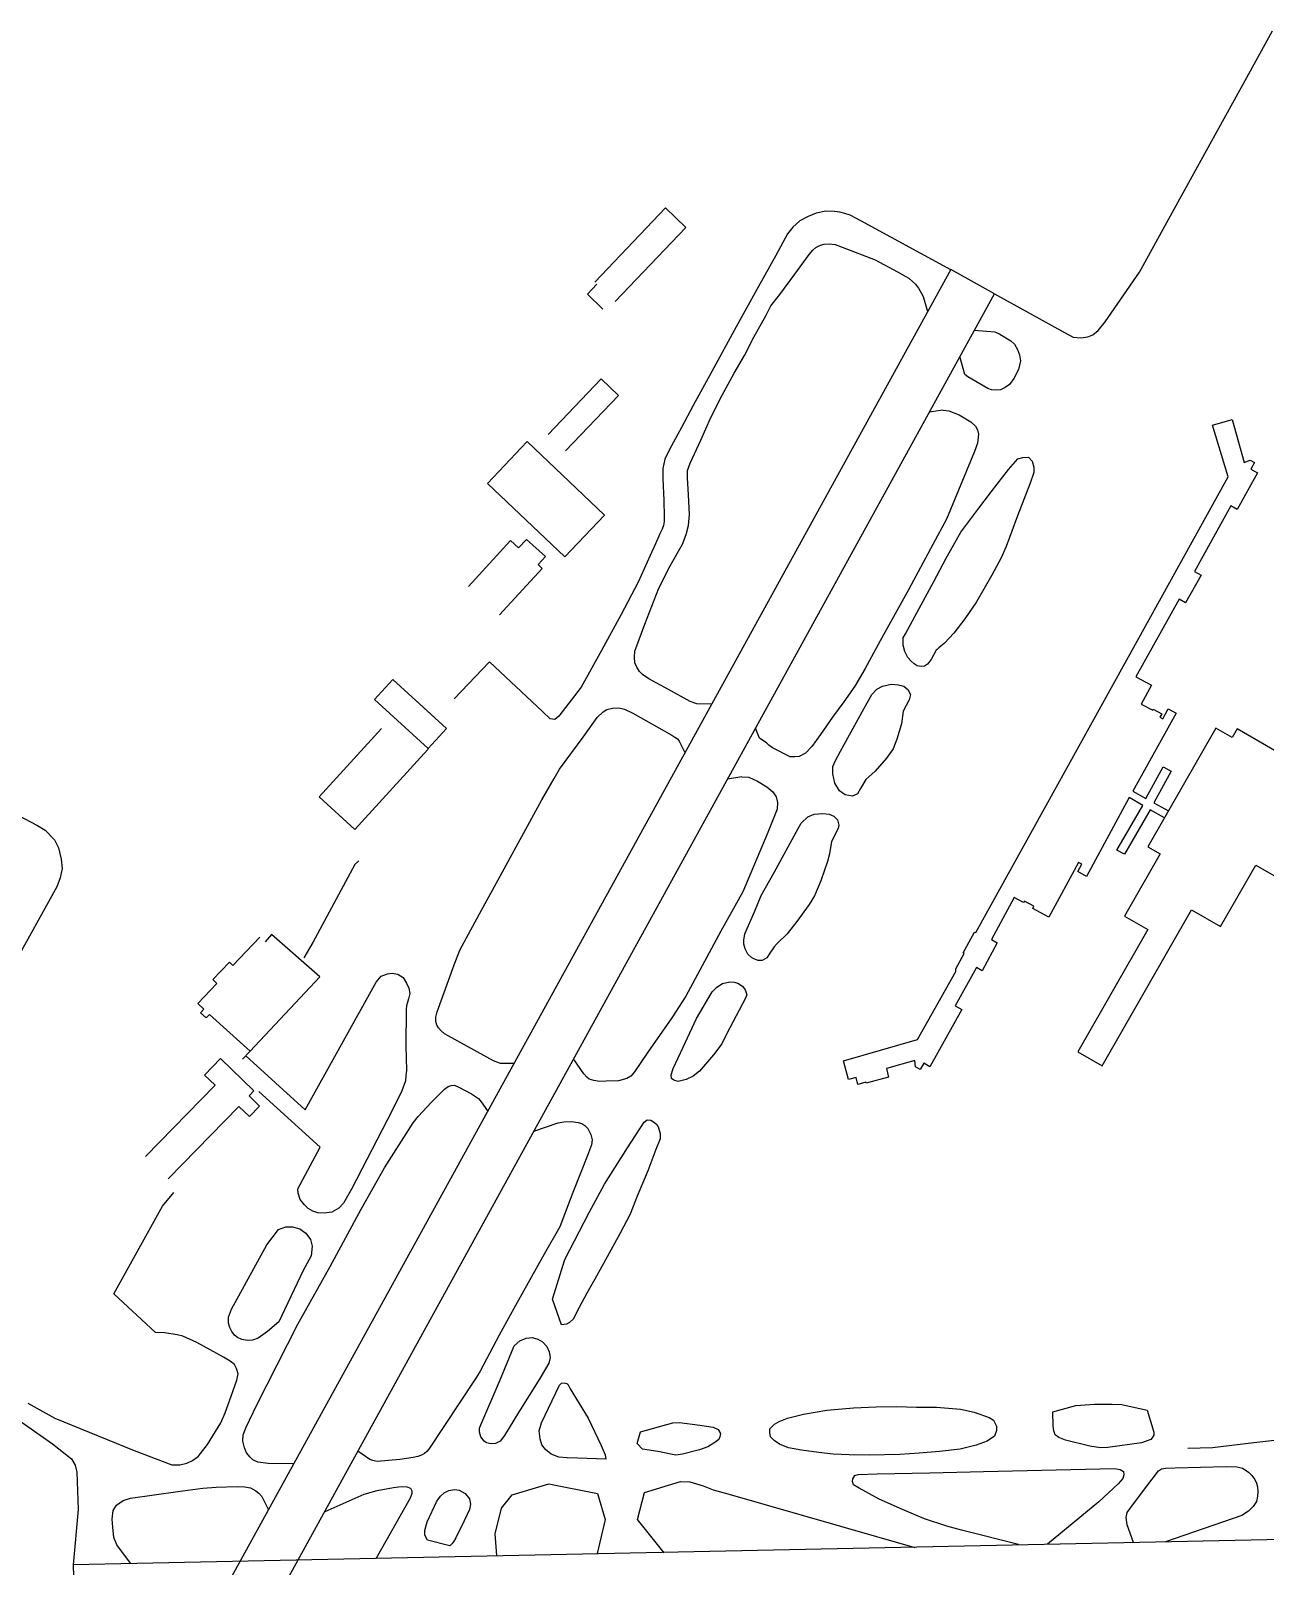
# Model space of a CAD drawing. Extents: x -83.3845 to -83.3284, y 46.6254 to 46.6791.
# Drawn here: x -83.36392 to -83.3457, y 46.65467 to 46.67734 of the extents above; entities that cross this region are included whole.
import ezdxf

# ---------------------------------------------------------------- set-up
doc = ezdxf.new("R2010")
doc.units = 0
doc.header["$MEASUREMENT"] = 0
for name, color, linetype in [('ramp', 7, 'Continuous'), ('runway', 110, 'Continuous'), ('taxiway', 130, 'Continuous')]:
    doc.layers.add(name, color=color, linetype=linetype)

msp = doc.modelspace()

# ---------------------------------------------------------------- linework, layer by layer
at = {"layer": 'ramp'}
for p, q in [((-83.355591, 46.67363), (-83.354549, 46.674726)), ((-83.354549, 46.674726), (-83.354247, 46.67444)), ((-83.354247, 46.67444), (-83.35529, 46.673345)), ((-83.355703, 46.673452), (-83.355562, 46.673603)), ((-83.355474, 46.673232), (-83.355703, 46.673452)), ((-83.35628, 46.671382), (-83.3555, 46.672204)), ((-83.3555, 46.672204), (-83.355244, 46.671959)), ((-83.355244, 46.671959), (-83.356024, 46.671138)), ((-83.346474, 46.67152), (-83.346186, 46.671602)), ((-83.346242, 46.670757), (-83.346474, 46.67152)), ((-83.346186, 46.671602), (-83.346006, 46.670968)), ((-83.357177, 46.670658), (-83.356593, 46.671277)), ((-83.355448, 46.670191), (-83.356593, 46.671277)), ((-83.346006, 46.670968), (-83.345921, 46.671002)), ((-83.345921, 46.671002), (-83.345853, 46.670966)), ((-83.34581, 46.670815), (-83.346112, 46.670276)), ((-83.345853, 46.670966), (-83.345909, 46.67087)), ((-83.345909, 46.67087), (-83.34581, 46.670815)), ((-83.357177, 46.670658), (-83.356033, 46.669575)), ((-83.34997, 46.664026), (-83.346242, 46.670757)), ((-83.34997, 46.664026), (-83.346242, 46.670757)), ((-83.346203, 46.670328), (-83.346742, 46.66936)), ((-83.346112, 46.670276), (-83.346203, 46.670328)), ((-83.356033, 46.669575), (-83.355448, 46.670191)), ((-83.356835, 46.669815), (-83.357455, 46.669138)), ((-83.356718, 46.669706), (-83.356835, 46.669815)), ((-83.3566, 46.669833), (-83.356718, 46.669706)), ((-83.356323, 46.669579), (-83.3566, 46.669833)), ((-83.356431, 46.66946), (-83.356323, 46.669579)), ((-83.356369, 46.669404), (-83.356431, 46.66946)), ((-83.356369, 46.669404), (-83.356999, 46.668718)), ((-83.356999, 46.668718), (-83.356369, 46.669404)), ((-83.346643, 46.669305), (-83.346872, 46.668896)), ((-83.346742, 46.66936), (-83.346643, 46.669305)), ((-83.346968, 46.668949), (-83.347605, 46.667804)), ((-83.346872, 46.668896), (-83.346968, 46.668949)), ((-83.358575, 46.667762), (-83.358843, 46.667468)), ((-83.357781, 46.667042), (-83.358575, 46.667762)), ((-83.347605, 46.667804), (-83.347375, 46.667678)), ((-83.347375, 46.667678), (-83.347527, 46.667402)), ((-83.358843, 46.667468), (-83.358051, 46.666746)), ((-83.358244, 46.667462), (-83.357781, 46.667042)), ((-83.347527, 46.667402), (-83.347357, 46.667309)), ((-83.347012, 46.667266), (-83.347649, 46.666114)), ((-83.347357, 46.667309), (-83.347349, 46.667325)), ((-83.347349, 46.667325), (-83.347225, 46.667255)), ((-83.347225, 46.667255), (-83.347253, 46.667206)), ((-83.347253, 46.667206), (-83.34721, 46.667183)), ((-83.34721, 46.667183), (-83.347129, 46.667329)), ((-83.347129, 46.667329), (-83.347012, 46.667266)), ((-83.359663, 46.666031), (-83.358739, 46.667039)), ((-83.357781, 46.667042), (-83.358051, 46.666746)), ((-83.346424, 46.667045), (-83.347428, 46.665292)), ((-83.346185, 46.666908), (-83.346424, 46.667045)), ((-83.346113, 46.667035), (-83.346185, 46.666908)), ((-83.345523, 46.666697), (-83.346113, 46.667035)), ((-83.358057, 46.666732), (-83.358214, 46.666559)), ((-83.358051, 46.666746), (-83.358057, 46.666732)), ((-83.358214, 46.666559), (-83.359136, 46.665549)), ((-83.358214, 46.666559), (-83.359136, 46.665549)), ((-83.347461, 46.666009), (-83.347203, 46.666476)), ((-83.347203, 46.666476), (-83.347084, 46.666412)), ((-83.347084, 46.666412), (-83.347342, 46.665944)), ((-83.359136, 46.665549), (-83.359663, 46.666031)), ((-83.347704, 46.66602), (-83.348333, 46.664857)), ((-83.347505, 46.665904), (-83.347704, 46.66602)), ((-83.347649, 46.666114), (-83.347461, 46.666009)), ((-83.347885, 46.665246), (-83.347505, 46.665904)), ((-83.347396, 46.665841), (-83.347773, 46.665183)), ((-83.347183, 46.665721), (-83.347396, 46.665841)), ((-83.347342, 46.665944), (-83.347123, 46.665823)), ((-83.359136, 46.665549), (-83.359366, 46.665759)), ((-83.347773, 46.665183), (-83.347885, 46.665246)), ((-83.347249, 46.665191), (-83.347776, 46.664271)), ((-83.347428, 46.665292), (-83.347249, 46.665191)), ((-83.348453, 46.665064), (-83.34889, 46.664254)), ((-83.348462, 46.664927), (-83.348403, 46.665036)), ((-83.348333, 46.664857), (-83.348462, 46.664927)), ((-83.348403, 46.665036), (-83.348453, 46.665064)), ((-83.346355, 46.664116), (-83.345833, 46.665023)), ((-83.345833, 46.665023), (-83.34526, 46.664694)), ((-83.349401, 46.664545), (-83.349739, 46.663923)), ((-83.349263, 46.664471), (-83.349401, 46.664545)), ((-83.349251, 46.664493), (-83.349263, 46.664471)), ((-83.34911, 46.664417), (-83.349251, 46.664493)), ((-83.349127, 46.664383), (-83.34911, 46.664417)), ((-83.34889, 46.664254), (-83.349127, 46.664383)), ((-83.348103, 46.662059), (-83.346784, 46.664362)), ((-83.347776, 46.664271), (-83.347428, 46.664071)), ((-83.346784, 46.664362), (-83.346355, 46.664116)), ((-83.360365, 46.664), (-83.36046, 46.66389)), ((-83.35965, 46.663374), (-83.360365, 46.664)), ((-83.350157, 46.663728), (-83.349986, 46.664034)), ((-83.349986, 46.664034), (-83.34997, 46.664026)), ((-83.347428, 46.664071), (-83.348465, 46.662266)), ((-83.360537, 46.663957), (-83.360938, 46.663542)), ((-83.349651, 46.663876), (-83.349873, 46.663462)), ((-83.349739, 46.663923), (-83.349651, 46.663876)), ((-83.360985, 46.663589), (-83.361231, 46.663332)), ((-83.360938, 46.663542), (-83.360985, 46.663589)), ((-83.350264, 46.663492), (-83.350139, 46.663717)), ((-83.350139, 46.663717), (-83.350157, 46.663728)), ((-83.361231, 46.663332), (-83.361172, 46.663273)), ((-83.35965, 46.663374), (-83.360679, 46.662277)), ((-83.360679, 46.662277), (-83.35965, 46.663374)), ((-83.350827, 46.662446), (-83.350262, 46.663453)), ((-83.350827, 46.662446), (-83.350262, 46.663453)), ((-83.349959, 46.663509), (-83.350273, 46.662945)), ((-83.350262, 46.663453), (-83.350264, 46.663492)), ((-83.350262, 46.663453), (-83.350264, 46.663492)), ((-83.349873, 46.663462), (-83.349959, 46.663509)), ((-83.361172, 46.663273), (-83.361455, 46.662979)), ((-83.361455, 46.662979), (-83.361363, 46.662894)), ((-83.361363, 46.662894), (-83.361411, 46.662844)), ((-83.361411, 46.662844), (-83.36133, 46.662769)), ((-83.350177, 46.66289), (-83.350645, 46.662047)), ((-83.350273, 46.662945), (-83.350177, 46.66289)), ((-83.36133, 46.662769), (-83.361279, 46.662819)), ((-83.361279, 46.662819), (-83.360679, 46.662277)), ((-83.351922, 46.662132), (-83.350827, 46.662446)), ((-83.351922, 46.662132), (-83.350827, 46.662446)), ((-83.361116, 46.662168), (-83.361352, 46.661924)), ((-83.360625, 46.66169), (-83.361116, 46.662168)), ((-83.360679, 46.662277), (-83.360791, 46.662157)), ((-83.351849, 46.661856), (-83.351922, 46.662132)), ((-83.351849, 46.661856), (-83.351922, 46.662132)), ((-83.35087, 46.662138), (-83.351289, 46.662018)), ((-83.35087, 46.662138), (-83.351289, 46.662018)), ((-83.351289, 46.662018), (-83.351255, 46.661891)), ((-83.351289, 46.662018), (-83.351255, 46.661891)), ((-83.350858, 46.662045), (-83.35087, 46.662138)), ((-83.350858, 46.662045), (-83.35087, 46.662138)), ((-83.350789, 46.662007), (-83.350858, 46.662045)), ((-83.350789, 46.662007), (-83.350858, 46.662045)), ((-83.350738, 46.662099), (-83.350789, 46.662007)), ((-83.350645, 46.662047), (-83.350738, 46.662099)), ((-83.361198, 46.661773), (-83.362227, 46.660719)), ((-83.361352, 46.661924), (-83.361198, 46.661773)), ((-83.351737, 46.661885), (-83.351849, 46.661856)), ((-83.351737, 46.661885), (-83.351849, 46.661856)), ((-83.35171, 46.661785), (-83.351737, 46.661885)), ((-83.35171, 46.661785), (-83.351737, 46.661885)), ((-83.351593, 46.661816), (-83.35171, 46.661785)), ((-83.351593, 46.661816), (-83.35171, 46.661785)), ((-83.351588, 46.661802), (-83.351593, 46.661816)), ((-83.351588, 46.661802), (-83.351593, 46.661816)), ((-83.351255, 46.661891), (-83.351588, 46.661802)), ((-83.351255, 46.661891), (-83.351588, 46.661802)), ((-83.360697, 46.661616), (-83.360625, 46.66169)), ((-83.36054, 46.661463), (-83.360697, 46.661616)), ((-83.360847, 46.661461), (-83.361891, 46.660392)), ((-83.361891, 46.660392), (-83.360847, 46.661461)), ((-83.360691, 46.661309), (-83.360847, 46.661461)), ((-83.360847, 46.661461), (-83.360691, 46.661309)), ((-83.360691, 46.661309), (-83.36054, 46.661463)), ((-83.360689, 46.66131), (-83.360691, 46.661309)), ((-83.36054, 46.661463), (-83.360689, 46.66131))]:
    msp.add_line(p, q, dxfattribs=at)
at = {"layer": 'ramp', "linetype": 'ByBlock'}
msp.add_line((-83.348465, 46.662266), (-83.348103, 46.662059), dxfattribs=at)
at = {"layer": 'runway'}
for p, q in [((-83.350339, 46.673818), (-83.371786, 46.634822)), ((-83.349691, 46.67346), (-83.350339, 46.673818)), ((-83.371136, 46.634465), (-83.349691, 46.67346)), ((-83.33101, 46.655365), (-83.363291, 46.654692)), ((-83.363291, 46.654692), (-83.363278, 46.654135))]:
    msp.add_line(p, q, dxfattribs=at)
at = {"layer": 'taxiway'}
for p, q in [((-83.346046, 46.676511), (-83.345587, 46.677344)), ((-83.346406, 46.675859), (-83.346046, 46.676511)), ((-83.346933, 46.674903), (-83.346406, 46.675859)), ((-83.347553, 46.673778), (-83.346933, 46.674903)), ((-83.352327, 46.674648), (-83.352441, 46.674602)), ((-83.352182, 46.674679), (-83.352327, 46.674648)), ((-83.352053, 46.674673), (-83.352182, 46.674679)), ((-83.351977, 46.674663), (-83.352053, 46.674673)), ((-83.3519, 46.674647), (-83.351977, 46.674663)), ((-83.351824, 46.674621), (-83.3519, 46.674647)), ((-83.35267, 46.674443), (-83.352747, 46.674346)), ((-83.352564, 46.674536), (-83.35267, 46.674443)), ((-83.352441, 46.674602), (-83.352564, 46.674536)), ((-83.351665, 46.674538), (-83.351824, 46.674621)), ((-83.350337, 46.673814), (-83.351665, 46.674538)), ((-83.352747, 46.674346), (-83.352923, 46.674022)), ((-83.35226, 46.674175), (-83.352206, 46.67419)), ((-83.352206, 46.67419), (-83.35213, 46.674195)), ((-83.35213, 46.674195), (-83.352046, 46.674185)), ((-83.352046, 46.674185), (-83.35194, 46.674148)), ((-83.352923, 46.674022), (-83.353175, 46.673565)), ((-83.352641, 46.673749), (-83.352427, 46.674041)), ((-83.352427, 46.674041), (-83.352374, 46.674103)), ((-83.352374, 46.674103), (-83.352328, 46.674144)), ((-83.352328, 46.674144), (-83.35226, 46.674175)), ((-83.35194, 46.674148), (-83.351453, 46.673962)), ((-83.351453, 46.673962), (-83.351125, 46.673781)), ((-83.352863, 46.673451), (-83.352641, 46.673749)), ((-83.351125, 46.673781), (-83.351011, 46.673719)), ((-83.348058, 46.673044), (-83.347553, 46.673778)), ((-83.353175, 46.673565), (-83.353504, 46.672969)), ((-83.351011, 46.673719), (-83.350958, 46.673688)), ((-83.350958, 46.673688), (-83.350905, 46.673642)), ((-83.350905, 46.673642), (-83.350859, 46.673601)), ((-83.350859, 46.673601), (-83.350814, 46.673544)), ((-83.350814, 46.673544), (-83.350776, 46.673472)), ((-83.353062, 46.673143), (-83.352993, 46.673281)), ((-83.352993, 46.673281), (-83.352863, 46.673451)), ((-83.350776, 46.673472), (-83.350745, 46.67342)), ((-83.350745, 46.67342), (-83.350681, 46.673197)), ((-83.349695, 46.673459), (-83.34866, 46.672886)), ((-83.353245, 46.672819), (-83.353062, 46.673143)), ((-83.348164, 46.672915), (-83.348058, 46.673044)), ((-83.353504, 46.672969), (-83.353864, 46.672311)), ((-83.353383, 46.672547), (-83.353245, 46.672819)), ((-83.349991, 46.672921), (-83.349688, 46.672898)), ((-83.349688, 46.672898), (-83.349612, 46.672862)), ((-83.349612, 46.672862), (-83.349452, 46.672764)), ((-83.34866, 46.672886), (-83.34853, 46.672818)), ((-83.34853, 46.672818), (-83.348416, 46.672808)), ((-83.348416, 46.672808), (-83.348317, 46.672823)), ((-83.348317, 46.672823), (-83.348241, 46.672854)), ((-83.348241, 46.672854), (-83.348164, 46.672915)), ((-83.349452, 46.672764), (-83.349399, 46.672713)), ((-83.349399, 46.672713), (-83.349353, 46.672635)), ((-83.349353, 46.672635), (-83.349323, 46.672558)), ((-83.353536, 46.672285), (-83.353383, 46.672547)), ((-83.350131, 46.672267), (-83.350205, 46.672531)), ((-83.349308, 46.67247), (-83.349339, 46.672342)), ((-83.349323, 46.672558), (-83.349308, 46.67247)), ((-83.353864, 46.672311), (-83.354139, 46.671808)), ((-83.353712, 46.671961), (-83.353536, 46.672285)), ((-83.350086, 46.672231), (-83.350131, 46.672267)), ((-83.349789, 46.67206), (-83.350086, 46.672231)), ((-83.349408, 46.672208), (-83.349469, 46.672121)), ((-83.349339, 46.672342), (-83.349408, 46.672208)), ((-83.35388, 46.671632), (-83.353712, 46.671961)), ((-83.349735, 46.67204), (-83.349789, 46.67206)), ((-83.349675, 46.672034), (-83.349735, 46.67204)), ((-83.349606, 46.672039), (-83.349675, 46.672034)), ((-83.349537, 46.672075), (-83.349606, 46.672039)), ((-83.349469, 46.672121), (-83.349537, 46.672075)), ((-83.354139, 46.671808), (-83.354315, 46.671484)), ((-83.350455, 46.671742), (-83.350655, 46.671713)), ((-83.350452, 46.671743), (-83.350368, 46.671732)), ((-83.350368, 46.671732), (-83.350216, 46.67167)), ((-83.354315, 46.671484), (-83.354491, 46.67116)), ((-83.354026, 46.671298), (-83.35388, 46.671632)), ((-83.350216, 46.67167), (-83.350041, 46.671567)), ((-83.350041, 46.671567), (-83.349973, 46.671505)), ((-83.349973, 46.671505), (-83.349943, 46.671449)), ((-83.354186, 46.670959), (-83.354026, 46.671298)), ((-83.349943, 46.671253), (-83.349989, 46.67113)), ((-83.349943, 46.671449), (-83.349927, 46.671387)), ((-83.349927, 46.671387), (-83.349943, 46.671253)), ((-83.35456, 46.671017), (-83.35459, 46.670878)), ((-83.354491, 46.67116), (-83.35456, 46.671017)), ((-83.349989, 46.67113), (-83.350403, 46.670133)), ((-83.349487, 46.670866), (-83.349349, 46.67102)), ((-83.349349, 46.67102), (-83.349273, 46.671041)), ((-83.349273, 46.671041), (-83.349189, 46.671045)), ((-83.349189, 46.671045), (-83.349136, 46.670989)), ((-83.35459, 46.670878), (-83.354591, 46.670729)), ((-83.354225, 46.670851), (-83.354186, 46.670959)), ((-83.354225, 46.670743), (-83.354225, 46.670851)), ((-83.349739, 46.670538), (-83.349487, 46.670866)), ((-83.349114, 46.670819), (-83.349167, 46.670665)), ((-83.349136, 46.670989), (-83.349114, 46.670901)), ((-83.349114, 46.670901), (-83.349114, 46.670819)), ((-83.354591, 46.670729), (-83.354576, 46.67041)), ((-83.35421, 46.670491), (-83.354225, 46.670743)), ((-83.349167, 46.670665), (-83.349351, 46.670182)), ((-83.354576, 46.67041), (-83.354569, 46.670168)), ((-83.354196, 46.670198), (-83.35421, 46.670491)), ((-83.349938, 46.670276), (-83.349739, 46.670538)), ((-83.354569, 46.670096), (-83.354577, 46.670039)), ((-83.354569, 46.670168), (-83.354569, 46.670096)), ((-83.354212, 46.670038), (-83.354196, 46.670198)), ((-83.350403, 46.670133), (-83.350602, 46.669758)), ((-83.35019, 46.669937), (-83.349938, 46.670276)), ((-83.349351, 46.670182), (-83.34952, 46.66973)), ((-83.354631, 46.669916), (-83.354699, 46.669767)), ((-83.3546, 46.669983), (-83.354631, 46.669916)), ((-83.354577, 46.670039), (-83.3546, 46.669983)), ((-83.354296, 46.669761), (-83.354242, 46.669905)), ((-83.354242, 46.669905), (-83.354212, 46.670038)), ((-83.350404, 46.669557), (-83.35019, 46.669937)), ((-83.354699, 46.669767), (-83.354776, 46.669593)), ((-83.354479, 46.669442), (-83.354296, 46.669761)), ((-83.350602, 46.669758), (-83.350961, 46.66909)), ((-83.34952, 46.66973), (-83.349596, 46.66956)), ((-83.354776, 46.669593), (-83.354952, 46.669202)), ((-83.354648, 46.669114), (-83.354479, 46.669442)), ((-83.350588, 46.669213), (-83.350404, 46.669557)), ((-83.349596, 46.66956), (-83.349734, 46.669303)), ((-83.354952, 46.669202), (-83.355205, 46.668724)), ((-83.35087, 46.668694), (-83.350588, 46.669213)), ((-83.349734, 46.669303), (-83.349956, 46.668913)), ((-83.354855, 46.668579), (-83.354648, 46.669114)), ((-83.350961, 46.66909), (-83.351382, 46.668335)), ((-83.349956, 46.668913), (-83.350132, 46.668661)), ((-83.355205, 46.668724), (-83.355495, 46.66819)), ((-83.355, 46.668184), (-83.354855, 46.668579)), ((-83.351008, 46.668437), (-83.35087, 46.668694)), ((-83.350132, 46.668661), (-83.350292, 46.66845)), ((-83.351382, 46.668335), (-83.351604, 46.667924)), ((-83.351039, 46.66838), (-83.351008, 46.668437)), ((-83.351039, 46.668272), (-83.351039, 46.66838)), ((-83.35043, 46.668302), (-83.350513, 46.66823)), ((-83.350292, 46.66845), (-83.35043, 46.668302)), ((-83.355495, 46.66819), (-83.355794, 46.667651)), ((-83.355008, 46.668096), (-83.355, 46.668184)), ((-83.355001, 46.668009), (-83.355008, 46.668096)), ((-83.351016, 46.668175), (-83.351039, 46.668272)), ((-83.350971, 46.668087), (-83.351016, 46.668175)), ((-83.350925, 46.668035), (-83.350971, 46.668087)), ((-83.350628, 46.668061), (-83.350682, 46.667988)), ((-83.350552, 46.668199), (-83.350628, 46.668061)), ((-83.350537, 46.668209), (-83.350552, 46.668199)), ((-83.350513, 46.66823), (-83.350537, 46.668209)), ((-83.357149, 46.668024), (-83.357668, 46.66748)), ((-83.356366, 46.667292), (-83.357149, 46.668024)), ((-83.35497, 46.667947), (-83.355001, 46.668009)), ((-83.354932, 46.66788), (-83.35497, 46.667947)), ((-83.354887, 46.667839), (-83.354932, 46.66788)), ((-83.354796, 46.667772), (-83.354887, 46.667839)), ((-83.351604, 46.667924), (-83.351756, 46.667667)), ((-83.35088, 46.667994), (-83.350925, 46.668035)), ((-83.350834, 46.667968), (-83.35088, 46.667994)), ((-83.350773, 46.667958), (-83.350834, 46.667968)), ((-83.350727, 46.667963), (-83.350773, 46.667958)), ((-83.350682, 46.667988), (-83.350727, 46.667963)), ((-83.355794, 46.667651), (-83.356122, 46.667224)), ((-83.354506, 46.667617), (-83.354796, 46.667772)), ((-83.354187, 46.667441), (-83.354506, 46.667617)), ((-83.351756, 46.667667), (-83.351917, 46.667436)), ((-83.351505, 46.667543), (-83.351429, 46.66762)), ((-83.351429, 46.66762), (-83.351345, 46.667666)), ((-83.351345, 46.667666), (-83.351216, 46.667697)), ((-83.351216, 46.667697), (-83.351109, 46.667686)), ((-83.351109, 46.667686), (-83.351033, 46.667665)), ((-83.351033, 46.667665), (-83.350972, 46.667614)), ((-83.350972, 46.667614), (-83.350934, 46.667542)), ((-83.354088, 46.667405), (-83.354187, 46.667441)), ((-83.353871, 46.667399), (-83.354088, 46.667405)), ((-83.351917, 46.667436), (-83.352085, 46.66721)), ((-83.35162, 46.667332), (-83.351505, 46.667543)), ((-83.35095, 46.667465), (-83.351041, 46.667295)), ((-83.350934, 46.667542), (-83.35095, 46.667465)), ((-83.356252, 46.667184), (-83.356366, 46.667292)), ((-83.356183, 46.667173), (-83.356252, 46.667184)), ((-83.356122, 46.667224), (-83.356183, 46.667173)), ((-83.355765, 46.66691), (-83.355559, 46.667203)), ((-83.355559, 46.667203), (-83.355467, 46.667285)), ((-83.355467, 46.667285), (-83.355414, 46.667321)), ((-83.355414, 46.667321), (-83.35533, 46.667341)), ((-83.35533, 46.667341), (-83.355238, 46.667346)), ((-83.355238, 46.667346), (-83.355155, 46.667325)), ((-83.355155, 46.667325), (-83.355033, 46.667268)), ((-83.355033, 46.667268), (-83.354455, 46.666943)), ((-83.352085, 46.66721), (-83.352261, 46.666953)), ((-83.351964, 46.666706), (-83.35162, 46.667332)), ((-83.351041, 46.667295), (-83.351065, 46.66711)), ((-83.354455, 46.666943), (-83.354409, 46.666912)), ((-83.35316, 46.666898), (-83.35322, 46.667046)), ((-83.352261, 46.666953), (-83.352391, 46.666774)), ((-83.351065, 46.66711), (-83.351134, 46.666884)), ((-83.366143, 46.666823), (-83.363819, 46.665606)), ((-83.356116, 46.666442), (-83.355765, 46.66691)), ((-83.354409, 46.666912), (-83.354371, 46.666886)), ((-83.354371, 46.666886), (-83.354348, 46.666855)), ((-83.354348, 46.666855), (-83.354262, 46.666685)), ((-83.353053, 46.666826), (-83.35316, 46.666898)), ((-83.353023, 46.666796), (-83.353053, 46.666826)), ((-83.35297, 46.666754), (-83.353023, 46.666796)), ((-83.352711, 46.66662), (-83.35297, 46.666754)), ((-83.352391, 46.666774), (-83.352482, 46.666676)), ((-83.352041, 46.666567), (-83.351964, 46.666706)), ((-83.351187, 46.66674), (-83.351287, 46.666601)), ((-83.351134, 46.666884), (-83.351187, 46.66674)), ((-83.352642, 46.66662), (-83.352711, 46.66662)), ((-83.352574, 46.666625), (-83.352642, 46.66662)), ((-83.352482, 46.666676), (-83.352574, 46.666625)), ((-83.352079, 46.66648), (-83.352041, 46.666567)), ((-83.352079, 46.666372), (-83.352079, 46.66648)), ((-83.351287, 46.666601), (-83.351455, 46.666411)), ((-83.356377, 46.665985), (-83.356193, 46.666304)), ((-83.356193, 46.666304), (-83.356116, 46.666442)), ((-83.35342, 46.666328), (-83.353635, 46.666293)), ((-83.35342, 46.666328), (-83.353321, 46.666323)), ((-83.353321, 46.666323), (-83.353192, 46.666261)), ((-83.353192, 46.666261), (-83.353055, 46.666178)), ((-83.352049, 46.666233), (-83.352079, 46.666372)), ((-83.351592, 46.666288), (-83.351669, 46.666155)), ((-83.351455, 46.666411), (-83.351592, 46.666288)), ((-83.353055, 46.666178), (-83.352964, 46.666106)), ((-83.352964, 46.666106), (-83.352918, 46.666029)), ((-83.352918, 46.666029), (-83.352895, 46.665947)), ((-83.351981, 46.666119), (-83.352049, 46.666233)), ((-83.351897, 46.666063), (-83.351981, 46.666119)), ((-83.351791, 46.666042), (-83.351897, 46.666063)), ((-83.351714, 46.666078), (-83.351791, 46.666042)), ((-83.351669, 46.666155), (-83.351714, 46.666078)), ((-83.356988, 46.664861), (-83.356377, 46.665985)), ((-83.352903, 46.665849), (-83.353041, 46.665505)), ((-83.352895, 46.665947), (-83.352903, 46.665849)), ((-83.363819, 46.665606), (-83.363705, 46.665539)), ((-83.352943, 46.664913), (-83.352592, 46.665565)), ((-83.352592, 46.665565), (-83.352546, 46.665642)), ((-83.352546, 46.665642), (-83.352446, 46.665735)), ((-83.352446, 46.665735), (-83.352355, 46.665775)), ((-83.352355, 46.665775), (-83.352226, 46.665786)), ((-83.352226, 46.665786), (-83.352134, 46.665775)), ((-83.352134, 46.665775), (-83.352066, 46.665744)), ((-83.351998, 46.665564), (-83.352097, 46.665374)), ((-83.352066, 46.665744), (-83.352012, 46.665693)), ((-83.352012, 46.665693), (-83.35199, 46.665615)), ((-83.35199, 46.665615), (-83.351998, 46.665564)), ((-83.363705, 46.665539), (-83.363568, 46.665395)), ((-83.363568, 46.665395), (-83.363508, 46.665277)), ((-83.353041, 46.665505), (-83.353409, 46.664631)), ((-83.352097, 46.665374), (-83.352128, 46.665189)), ((-83.363508, 46.665277), (-83.36347, 46.665112)), ((-83.36347, 46.665112), (-83.363455, 46.664973)), ((-83.352128, 46.665189), (-83.352158, 46.665076)), ((-83.363455, 46.664973), (-83.363486, 46.664834)), ((-83.359136, 46.66503), (-83.359756, 46.663879)), ((-83.359075, 46.665086), (-83.359136, 46.66503)), ((-83.353135, 46.664574), (-83.352943, 46.664913)), ((-83.352204, 46.664947), (-83.352258, 46.664793)), ((-83.352158, 46.665076), (-83.352204, 46.664947)), ((-83.363532, 46.664701), (-83.36419, 46.663519)), ((-83.363486, 46.664834), (-83.363532, 46.664701)), ((-83.357294, 46.664305), (-83.356988, 46.664861)), ((-83.352258, 46.664793), (-83.35235, 46.664572)), ((-83.353409, 46.664631), (-83.35373, 46.664046)), ((-83.353234, 46.664333), (-83.353135, 46.664574)), ((-83.352427, 46.664444), (-83.35261, 46.664192)), ((-83.35235, 46.664572), (-83.352427, 46.664444)), ((-83.357585, 46.663766), (-83.357294, 46.664305)), ((-83.35338, 46.664009), (-83.353234, 46.664333)), ((-83.35373, 46.664046), (-83.35425, 46.66309)), ((-83.353395, 46.663916), (-83.35338, 46.664009)), ((-83.352755, 46.664007), (-83.3529, 46.663864)), ((-83.35261, 46.664192), (-83.352755, 46.664007)), ((-83.359756, 46.663879), (-83.359886, 46.663653)), ((-83.357669, 46.663551), (-83.357585, 46.663766)), ((-83.353395, 46.663854), (-83.353395, 46.663916)), ((-83.353373, 46.663788), (-83.353395, 46.663854)), ((-83.353335, 46.66371), (-83.353373, 46.663788)), ((-83.352946, 46.663817), (-83.353007, 46.663725)), ((-83.3529, 46.663864), (-83.352946, 46.663817)), ((-83.357922, 46.662857), (-83.357669, 46.663551)), ((-83.353281, 46.663659), (-83.353335, 46.66371)), ((-83.353244, 46.663638), (-83.353281, 46.663659)), ((-83.353183, 46.663617), (-83.353244, 46.663638)), ((-83.353122, 46.663617), (-83.353183, 46.663617)), ((-83.353053, 46.663653), (-83.353122, 46.663617)), ((-83.353007, 46.663725), (-83.353053, 46.663653)), ((-83.359868, 46.661411), (-83.35882, 46.663296)), ((-83.35882, 46.663296), (-83.358744, 46.663383)), ((-83.358744, 46.663383), (-83.358652, 46.663419)), ((-83.358652, 46.663419), (-83.358584, 46.663429)), ((-83.358584, 46.663429), (-83.3585, 46.663413)), ((-83.3585, 46.663413), (-83.358424, 46.663362)), ((-83.358424, 46.663362), (-83.358371, 46.66328)), ((-83.353709, 46.663274), (-83.353602, 46.663299)), ((-83.353602, 46.663299), (-83.353534, 46.663294)), ((-83.353534, 46.663294), (-83.35348, 46.663278)), ((-83.358371, 46.66328), (-83.35834, 46.663208)), ((-83.358325, 46.663125), (-83.358341, 46.663048)), ((-83.35834, 46.663208), (-83.358325, 46.663125)), ((-83.35425, 46.66309), (-83.354457, 46.662766)), ((-83.354091, 46.662756), (-83.353861, 46.663151)), ((-83.353861, 46.663151), (-83.353793, 46.663223)), ((-83.353793, 46.663223), (-83.353709, 46.663274)), ((-83.35348, 46.663278), (-83.353412, 46.663237)), ((-83.353412, 46.663237), (-83.353374, 46.66318)), ((-83.353374, 46.66318), (-83.353351, 46.663108)), ((-83.353351, 46.663108), (-83.353367, 46.663057)), ((-83.358379, 46.662894), (-83.358381, 46.662348)), ((-83.358371, 46.662945), (-83.358379, 46.662894)), ((-83.358341, 46.663048), (-83.358371, 46.662945)), ((-83.357938, 46.66278), (-83.357922, 46.662857)), ((-83.353413, 46.662975), (-83.35365, 46.662528)), ((-83.353367, 46.663057), (-83.353413, 46.662975)), ((-83.357938, 46.662713), (-83.357938, 46.66278)), ((-83.357923, 46.662661), (-83.357938, 46.662713)), ((-83.3579, 46.66262), (-83.357923, 46.662661)), ((-83.357862, 46.662574), (-83.3579, 46.66262)), ((-83.354457, 46.662766), (-83.354808, 46.662263)), ((-83.35429, 46.662334), (-83.354091, 46.662756)), ((-83.357809, 46.662533), (-83.357862, 46.662574)), ((-83.357755, 46.662501), (-83.357809, 46.662533)), ((-83.357086, 46.662135), (-83.357755, 46.662501)), ((-83.35365, 46.662528), (-83.353718, 46.662384)), ((-83.360742, 46.662205), (-83.359868, 46.661411)), ((-83.358381, 46.662348), (-83.358374, 46.661994)), ((-83.355753, 46.661941), (-83.355905, 46.662161)), ((-83.354808, 46.662263), (-83.355007, 46.66197)), ((-83.354435, 46.662021), (-83.35429, 46.662334)), ((-83.353841, 46.66222), (-83.354047, 46.661979)), ((-83.353718, 46.662384), (-83.353841, 46.66222)), ((-83.358374, 46.661994), (-83.358382, 46.661911)), ((-83.356987, 46.662093), (-83.357086, 46.662135)), ((-83.356787, 46.662093), (-83.356987, 46.662093)), ((-83.355708, 46.66189), (-83.355753, 46.661941)), ((-83.355007, 46.66197), (-83.35506, 46.661909)), ((-83.354466, 46.661928), (-83.354435, 46.662021)), ((-83.354047, 46.661979), (-83.354139, 46.661907)), ((-83.358389, 46.66184), (-83.358443, 46.66169)), ((-83.358382, 46.661911), (-83.358389, 46.66184)), ((-83.358001, 46.661525), (-83.357811, 46.661715)), ((-83.357811, 46.661715), (-83.357757, 46.661756)), ((-83.357757, 46.661756), (-83.357712, 46.661771)), ((-83.357712, 46.661771), (-83.357666, 46.661776)), ((-83.357666, 46.661776), (-83.357612, 46.66175)), ((-83.357612, 46.66175), (-83.357415, 46.661647)), ((-83.355677, 46.661864), (-83.355708, 46.66189)), ((-83.355609, 46.661843), (-83.355677, 46.661864)), ((-83.355525, 46.661828), (-83.355609, 46.661843)), ((-83.355426, 46.661833), (-83.355525, 46.661828)), ((-83.355243, 46.661837), (-83.355426, 46.661833)), ((-83.355121, 46.661873), (-83.355243, 46.661837)), ((-83.35506, 46.661909), (-83.355121, 46.661873)), ((-83.354459, 46.661871), (-83.354466, 46.661928)), ((-83.354428, 46.661846), (-83.354459, 46.661871)), ((-83.35436, 46.66183), (-83.354428, 46.661846)), ((-83.354245, 46.661856), (-83.35436, 46.66183)), ((-83.354139, 46.661907), (-83.354245, 46.661856)), ((-83.359648, 46.66086), (-83.360553, 46.66168)), ((-83.358443, 46.66169), (-83.358581, 46.661408)), ((-83.3582, 46.661309), (-83.358001, 46.661525)), ((-83.357415, 46.661647), (-83.357308, 46.661575)), ((-83.357308, 46.661575), (-83.35727, 46.661528)), ((-83.35727, 46.661528), (-83.357175, 46.661394)), ((-83.358581, 46.661408), (-83.359185, 46.660237)), ((-83.358276, 46.661217), (-83.3582, 46.661309)), ((-83.354864, 46.66123), (-83.354818, 46.66126)), ((-83.354818, 46.66126), (-83.354765, 46.661255)), ((-83.354765, 46.661255), (-83.354711, 46.661224)), ((-83.358697, 46.660554), (-83.358276, 46.661217)), ((-83.356492, 46.661095), (-83.356136, 46.661217)), ((-83.356136, 46.661217), (-83.356052, 46.661232)), ((-83.356052, 46.661232), (-83.355938, 46.661237)), ((-83.355938, 46.661237), (-83.355839, 46.661221)), ((-83.355839, 46.661221), (-83.355786, 46.661206)), ((-83.355786, 46.661206), (-83.35574, 46.66118)), ((-83.35574, 46.66118), (-83.355694, 46.661134)), ((-83.355694, 46.661134), (-83.355649, 46.661046)), ((-83.355649, 46.661046), (-83.355634, 46.660969)), ((-83.355108, 46.66085), (-83.354864, 46.66123)), ((-83.354711, 46.661224), (-83.354674, 46.661188)), ((-83.354674, 46.661188), (-83.354651, 46.661142)), ((-83.354651, 46.661142), (-83.354628, 46.661059)), ((-83.354628, 46.661059), (-83.354628, 46.660982)), ((-83.359977, 46.660244), (-83.359648, 46.66086)), ((-83.355642, 46.660892), (-83.355703, 46.660733)), ((-83.355634, 46.660969), (-83.355642, 46.660892)), ((-83.355452, 46.660311), (-83.355108, 46.66085)), ((-83.35469, 46.660823), (-83.354812, 46.660509)), ((-83.354628, 46.660982), (-83.35469, 46.660823)), ((-83.355703, 46.660733), (-83.355917, 46.660188)), ((-83.359041, 46.659943), (-83.358697, 46.660554)), ((-83.354812, 46.660509), (-83.354965, 46.660135)), ((-83.361974, 46.659986), (-83.361806, 46.660191)), ((-83.35997, 46.660177), (-83.359977, 46.660244)), ((-83.35994, 46.660084), (-83.35997, 46.660177)), ((-83.359185, 46.660237), (-83.3593, 46.660031)), ((-83.355917, 46.660188), (-83.356109, 46.659684)), ((-83.355674, 46.659894), (-83.355452, 46.660311)), ((-83.354965, 46.660135), (-83.355073, 46.659867)), ((-83.362693, 46.658692), (-83.361974, 46.659986)), ((-83.359879, 46.660007), (-83.35994, 46.660084)), ((-83.359826, 46.659955), (-83.359879, 46.660007)), ((-83.359757, 46.659914), (-83.359826, 46.659955)), ((-83.359681, 46.659888), (-83.359757, 46.659914)), ((-83.359475, 46.659898), (-83.35959, 46.659883)), ((-83.3595, 46.659096), (-83.359041, 46.659943)), ((-83.359369, 46.659959), (-83.359475, 46.659898)), ((-83.3593, 46.660031), (-83.359369, 46.659959)), ((-83.356034, 46.659201), (-83.355674, 46.659894)), ((-83.36026, 46.659643), (-83.360154, 46.659683)), ((-83.360154, 46.659683), (-83.360055, 46.659683)), ((-83.360055, 46.659683), (-83.359948, 46.659652)), ((-83.35959, 46.659883), (-83.359681, 46.659888)), ((-83.356109, 46.659684), (-83.356338, 46.659279)), ((-83.355073, 46.659867), (-83.355218, 46.65959)), ((-83.360436, 46.659417), (-83.36026, 46.659643)), ((-83.359948, 46.659652), (-83.359857, 46.65959)), ((-83.359857, 46.65959), (-83.359788, 46.659497)), ((-83.359788, 46.659497), (-83.359766, 46.659395)), ((-83.355218, 46.65959), (-83.355409, 46.65924)), ((-83.360956, 46.658466), (-83.360436, 46.659417)), ((-83.359781, 46.659256), (-83.359896, 46.659035)), ((-83.359766, 46.659395), (-83.359781, 46.659256)), ((-83.356338, 46.659279), (-83.356552, 46.658899)), ((-83.355409, 46.65924), (-83.355593, 46.658907)), ((-83.359896, 46.659035), (-83.360256, 46.65828)), ((-83.359974, 46.658243), (-83.3595, 46.659096)), ((-83.356218, 46.658615), (-83.356034, 46.659201)), ((-83.356552, 46.658899), (-83.35679, 46.658477)), ((-83.355593, 46.658907), (-83.355708, 46.658701)), ((-83.362077, 46.658124), (-83.362693, 46.658692)), ((-83.356082, 46.658234), (-83.356218, 46.658615)), ((-83.355708, 46.658701), (-83.355822, 46.658491)), ((-83.361002, 46.658348), (-83.360956, 46.658466)), ((-83.361002, 46.658261), (-83.361002, 46.658348)), ((-83.35679, 46.658477), (-83.357004, 46.658082)), ((-83.355914, 46.658321), (-83.355967, 46.65827)), ((-83.355822, 46.658491), (-83.355914, 46.658321)), ((-83.36194, 46.658119), (-83.362077, 46.658124)), ((-83.361757, 46.658088), (-83.36194, 46.658119)), ((-83.361673, 46.658067), (-83.361757, 46.658088)), ((-83.36098, 46.658194), (-83.361002, 46.658261)), ((-83.360949, 46.658137), (-83.36098, 46.658194)), ((-83.360912, 46.658081), (-83.360949, 46.658137)), ((-83.360866, 46.65805), (-83.360912, 46.658081)), ((-83.360586, 46.657046), (-83.359974, 46.658243)), ((-83.360424, 46.658136), (-83.360561, 46.658039)), ((-83.360256, 46.65828), (-83.360424, 46.658136)), ((-83.357004, 46.658082), (-83.357287, 46.657553)), ((-83.356013, 46.658244), (-83.356082, 46.658234)), ((-83.355967, 46.65827), (-83.356013, 46.658244)), ((-83.361468, 46.657974), (-83.361673, 46.658067)), ((-83.361072, 46.657757), (-83.361468, 46.657974)), ((-83.360805, 46.658018), (-83.360866, 46.65805)), ((-83.360721, 46.658003), (-83.360805, 46.658018)), ((-83.360645, 46.658008), (-83.360721, 46.658003)), ((-83.360561, 46.658039), (-83.360645, 46.658008)), ((-83.35699, 46.657424), (-83.356783, 46.657927)), ((-83.356783, 46.657927), (-83.356699, 46.657999)), ((-83.356699, 46.657999), (-83.356608, 46.65804)), ((-83.356608, 46.65804), (-83.356516, 46.65805)), ((-83.356516, 46.65805), (-83.356433, 46.658024)), ((-83.356433, 46.658024), (-83.356364, 46.657983)), ((-83.356364, 46.657983), (-83.356303, 46.657916)), ((-83.356303, 46.657916), (-83.356266, 46.657838)), ((-83.360973, 46.6577), (-83.361072, 46.657757)), ((-83.360913, 46.657649), (-83.360973, 46.6577)), ((-83.360882, 46.657592), (-83.360913, 46.657649)), ((-83.356273, 46.657669), (-83.356404, 46.657443)), ((-83.356251, 46.657751), (-83.356273, 46.657669)), ((-83.356266, 46.657838), (-83.356251, 46.657751)), ((-83.360959, 46.657181), (-83.360875, 46.657417)), ((-83.360859, 46.65751), (-83.360882, 46.657592)), ((-83.360875, 46.657417), (-83.360859, 46.65751)), ((-83.35734, 46.65746), (-83.35783, 46.656721)), ((-83.357287, 46.657553), (-83.35734, 46.65746)), ((-83.357273, 46.656761), (-83.35699, 46.657424)), ((-83.356404, 46.657443), (-83.356717, 46.65694)), ((-83.361051, 46.656934), (-83.360959, 46.657181)), ((-83.356221, 46.657119), (-83.356114, 46.657345)), ((-83.356114, 46.657345), (-83.356084, 46.657375)), ((-83.356084, 46.657375), (-83.356046, 46.65738)), ((-83.356046, 46.65738), (-83.356008, 46.65737)), ((-83.356008, 46.65737), (-83.355992, 46.65736)), ((-83.355992, 46.65736), (-83.355954, 46.657288)), ((-83.355954, 46.657288), (-83.355689, 46.656855)), ((-83.363961, 46.657079), (-83.363565, 46.656858)), ((-83.360739, 46.656723), (-83.360586, 46.657046)), ((-83.356382, 46.65679), (-83.356221, 46.657119)), ((-83.352512, 46.656915), (-83.352169, 46.656975)), ((-83.352169, 46.656975), (-83.351773, 46.657011)), ((-83.351773, 46.657011), (-83.351438, 46.657025)), ((-83.351438, 46.657025), (-83.351141, 46.65703)), ((-83.351141, 46.65703), (-83.350844, 46.657019)), ((-83.350844, 46.657019), (-83.350547, 46.657018)), ((-83.350547, 46.657018), (-83.350196, 46.656991)), ((-83.350196, 46.656991), (-83.349991, 46.656945)), ((-83.349991, 46.656945), (-83.34977, 46.656867)), ((-83.348833, 46.656952), (-83.34849, 46.657044)), ((-83.348826, 46.656741), (-83.348833, 46.656952)), ((-83.34849, 46.657044), (-83.348216, 46.657064)), ((-83.348216, 46.657064), (-83.347957, 46.657063)), ((-83.347957, 46.657063), (-83.347812, 46.657058)), ((-83.347812, 46.657058), (-83.347439, 46.656975)), ((-83.347439, 46.656975), (-83.347341, 46.656651)), ((-83.364144, 46.656864), (-83.363596, 46.656477)), ((-83.363565, 46.656858), (-83.363055, 46.656651)), ((-83.361311, 46.656467), (-83.361113, 46.65679)), ((-83.361113, 46.65679), (-83.361051, 46.656934)), ((-83.360785, 46.65661), (-83.360739, 46.656723)), ((-83.35783, 46.656721), (-83.358044, 46.656397)), ((-83.357296, 46.65671), (-83.357273, 46.656761)), ((-83.356717, 46.65694), (-83.356924, 46.656601)), ((-83.356413, 46.656672), (-83.356382, 46.65679)), ((-83.355689, 46.656855), (-83.355499, 46.656453)), ((-83.35492, 46.656653), (-83.35444, 46.65679)), ((-83.35444, 46.65679), (-83.354341, 46.656795)), ((-83.354341, 46.656795), (-83.354044, 46.656753)), ((-83.354044, 46.656753), (-83.353846, 46.656722)), ((-83.353846, 46.656722), (-83.35377, 46.656691)), ((-83.353008, 46.6567), (-83.352977, 46.656736)), ((-83.352977, 46.656736), (-83.352939, 46.656766)), ((-83.352939, 46.656766), (-83.352871, 46.656807)), ((-83.352871, 46.656807), (-83.352748, 46.656859)), ((-83.352748, 46.656859), (-83.352512, 46.656915)), ((-83.34977, 46.656867), (-83.349709, 46.656826)), ((-83.349709, 46.656826), (-83.349664, 46.656739)), ((-83.349664, 46.656739), (-83.349664, 46.656677)), ((-83.348818, 46.65667), (-83.348826, 46.656741)), ((-83.363055, 46.656651), (-83.362393, 46.656382)), ((-83.360786, 46.656517), (-83.360785, 46.65661)), ((-83.360763, 46.656419), (-83.360786, 46.656517)), ((-83.357296, 46.656648), (-83.357296, 46.65671)), ((-83.357274, 46.656581), (-83.357296, 46.656648)), ((-83.357228, 46.656519), (-83.357274, 46.656581)), ((-83.35719, 46.656493), (-83.357228, 46.656519)), ((-83.357122, 46.656478), (-83.35719, 46.656493)), ((-83.356992, 46.656519), (-83.357061, 46.656483)), ((-83.356924, 46.656601), (-83.356992, 46.656519)), ((-83.356398, 46.656553), (-83.356413, 46.656672)), ((-83.356375, 46.656461), (-83.356398, 46.656553)), ((-83.354966, 46.656483), (-83.35492, 46.656653)), ((-83.353823, 46.656496), (-83.353923, 46.656434)), ((-83.353762, 46.656542), (-83.353823, 46.656496)), ((-83.35377, 46.656691), (-83.353739, 46.656629)), ((-83.353747, 46.656583), (-83.353762, 46.656542)), ((-83.353739, 46.656629), (-83.353747, 46.656583)), ((-83.353008, 46.656643), (-83.353008, 46.6567)), ((-83.353001, 46.656581), (-83.353008, 46.656643)), ((-83.352947, 46.656525), (-83.353001, 46.656581)), ((-83.352864, 46.656473), (-83.352947, 46.656525)), ((-83.349801, 46.656517), (-83.349962, 46.656456)), ((-83.349695, 46.656589), (-83.349801, 46.656517)), ((-83.349664, 46.656677), (-83.349695, 46.656589)), ((-83.348796, 46.656613), (-83.348818, 46.65667)), ((-83.348742, 46.656572), (-83.348796, 46.656613)), ((-83.348644, 46.65653), (-83.348742, 46.656572)), ((-83.348286, 46.656442), (-83.348644, 46.65653)), ((-83.347524, 46.656492), (-83.348019, 46.656426)), ((-83.347387, 46.656543), (-83.347524, 46.656492)), ((-83.347364, 46.656568), (-83.347387, 46.656543)), ((-83.347341, 46.656604), (-83.347364, 46.656568)), ((-83.347341, 46.656651), (-83.347341, 46.656604)), ((-83.345863, 46.656493), (-83.346473, 46.656417)), ((-83.345559, 46.656528), (-83.345863, 46.656493)), ((-83.363596, 46.656477), (-83.363315, 46.656255)), ((-83.362393, 46.656382), (-83.361837, 46.656169)), ((-83.361533, 46.65623), (-83.361449, 46.656292)), ((-83.361449, 46.656292), (-83.361311, 46.656467)), ((-83.360733, 46.656347), (-83.360763, 46.656419)), ((-83.360679, 46.65628), (-83.360733, 46.656347)), ((-83.360641, 46.656244), (-83.360679, 46.65628)), ((-83.358912, 46.656245), (-83.359092, 46.656369)), ((-83.358272, 46.656275), (-83.35847, 46.656249)), ((-83.358204, 46.65629), (-83.358272, 46.656275)), ((-83.358143, 46.656315), (-83.358204, 46.65629)), ((-83.358105, 46.656336), (-83.358143, 46.656315)), ((-83.358074, 46.656367), (-83.358105, 46.656336)), ((-83.358044, 46.656397), (-83.358074, 46.656367)), ((-83.357061, 46.656483), (-83.357122, 46.656478)), ((-83.356322, 46.656393), (-83.356375, 46.656461)), ((-83.356239, 46.656327), (-83.356322, 46.656393)), ((-83.356124, 46.65628), (-83.356239, 46.656327)), ((-83.356002, 46.65627), (-83.356124, 46.65628)), ((-83.355842, 46.656264), (-83.356002, 46.65627)), ((-83.355431, 46.656252), (-83.355842, 46.656264)), ((-83.355499, 46.656453), (-83.355439, 46.656314)), ((-83.355439, 46.656314), (-83.355431, 46.656252)), ((-83.35489, 46.656401), (-83.354966, 46.656483)), ((-83.354662, 46.656364), (-83.35489, 46.656401)), ((-83.354395, 46.656312), (-83.354662, 46.656364)), ((-83.354296, 46.656327), (-83.354395, 46.656312)), ((-83.354045, 46.656388), (-83.354296, 46.656327)), ((-83.353923, 46.656434), (-83.354045, 46.656388)), ((-83.352734, 46.656421), (-83.352864, 46.656473)), ((-83.352544, 46.656385), (-83.352734, 46.656421)), ((-83.352285, 46.656348), (-83.352544, 46.656385)), ((-83.352072, 46.656327), (-83.352285, 46.656348)), ((-83.351836, 46.656317), (-83.352072, 46.656327)), ((-83.351539, 46.656311), (-83.351836, 46.656317)), ((-83.351089, 46.65632), (-83.351539, 46.656311)), ((-83.350807, 46.65634), (-83.351089, 46.65632)), ((-83.350503, 46.656365), (-83.350807, 46.65634)), ((-83.350198, 46.6564), (-83.350503, 46.656365)), ((-83.349962, 46.656456), (-83.350198, 46.6564)), ((-83.348126, 46.656421), (-83.348286, 46.656442)), ((-83.348019, 46.656426), (-83.348126, 46.656421)), ((-83.346473, 46.656417), (-83.346839, 46.656408)), ((-83.363315, 46.656255), (-83.363262, 46.656163)), ((-83.363262, 46.656163), (-83.363239, 46.65606)), ((-83.363239, 46.65606), (-83.363218, 46.655509)), ((-83.361837, 46.656169), (-83.361716, 46.656169)), ((-83.361716, 46.656169), (-83.361617, 46.656195)), ((-83.361617, 46.656195), (-83.361533, 46.65623)), ((-83.360565, 46.656208), (-83.360641, 46.656244)), ((-83.360413, 46.656187), (-83.360565, 46.656208)), ((-83.360041, 46.656181), (-83.360413, 46.656187)), ((-83.358867, 46.65623), (-83.358912, 46.656245)), ((-83.358806, 46.656219), (-83.358867, 46.65623)), ((-83.35847, 46.656249), (-83.358806, 46.656219)), ((-83.351425, 46.656033), (-83.350648, 46.656051)), ((-83.350648, 46.656051), (-83.349856, 46.65607)), ((-83.349856, 46.65607), (-83.347921, 46.656112)), ((-83.347921, 46.656112), (-83.347837, 46.656101)), ((-83.347837, 46.656101), (-83.347791, 46.656071)), ((-83.347791, 46.656071), (-83.347784, 46.656019)), ((-83.347442, 46.655854), (-83.347273, 46.65608)), ((-83.347273, 46.65608), (-83.347228, 46.656111)), ((-83.347228, 46.656111), (-83.347167, 46.656121)), ((-83.347167, 46.656121), (-83.34703, 46.656125)), ((-83.34703, 46.656125), (-83.346275, 46.656144)), ((-83.346275, 46.656144), (-83.346116, 46.656139)), ((-83.346116, 46.656139), (-83.346032, 46.656118)), ((-83.346032, 46.656118), (-83.345979, 46.656082)), ((-83.345979, 46.656082), (-83.345941, 46.656061)), ((-83.345941, 46.656061), (-83.345895, 46.65601)), ((-83.361747, 46.655773), (-83.361381, 46.655824)), ((-83.361381, 46.655824), (-83.361183, 46.655839)), ((-83.361183, 46.655839), (-83.360871, 46.655849)), ((-83.360871, 46.655849), (-83.360757, 46.655843)), ((-83.360757, 46.655843), (-83.360673, 46.655827)), ((-83.360673, 46.655827), (-83.360597, 46.655786)), ((-83.358807, 46.655787), (-83.358563, 46.655833)), ((-83.358563, 46.655833), (-83.358449, 46.655848)), ((-83.358449, 46.655848), (-83.358365, 46.655843)), ((-83.358365, 46.655843), (-83.358311, 46.655822)), ((-83.358311, 46.655822), (-83.358296, 46.655786)), ((-83.356811, 46.655726), (-83.35627, 46.655889)), ((-83.35627, 46.655889), (-83.355554, 46.655744)), ((-83.354861, 46.655758), (-83.354328, 46.655921)), ((-83.354328, 46.655921), (-83.35419, 46.655916)), ((-83.35419, 46.655916), (-83.353992, 46.655859)), ((-83.353992, 46.655859), (-83.353848, 46.655797)), ((-83.351791, 46.65592), (-83.351783, 46.655961)), ((-83.351776, 46.655874), (-83.351791, 46.65592)), ((-83.351783, 46.655961), (-83.351753, 46.656008)), ((-83.351692, 46.655822), (-83.351776, 46.655874)), ((-83.351753, 46.656008), (-83.351707, 46.656023)), ((-83.351707, 46.656023), (-83.351425, 46.656033)), ((-83.351395, 46.655662), (-83.351692, 46.655822)), ((-83.347868, 46.655886), (-83.348151, 46.655624)), ((-83.347799, 46.655968), (-83.347868, 46.655886)), ((-83.347784, 46.656019), (-83.347799, 46.655968)), ((-83.34764, 46.655592), (-83.347442, 46.655854)), ((-83.345895, 46.65601), (-83.345849, 46.655953)), ((-83.345849, 46.655953), (-83.345827, 46.655897)), ((-83.345827, 46.655897), (-83.345812, 46.655845)), ((-83.345812, 46.655845), (-83.345804, 46.655768)), ((-83.362654, 46.65557), (-83.362555, 46.655642)), ((-83.362555, 46.655642), (-83.362448, 46.655677)), ((-83.362448, 46.655677), (-83.361747, 46.655773)), ((-83.360597, 46.655786), (-83.360551, 46.65575)), ((-83.360551, 46.65575), (-83.360506, 46.655699)), ((-83.360506, 46.655699), (-83.360411, 46.655502)), ((-83.359575, 46.655479), (-83.358997, 46.655736)), ((-83.358997, 46.655736), (-83.358807, 46.655787)), ((-83.35832, 46.655678), (-83.358825, 46.65478)), ((-83.358296, 46.655745), (-83.35832, 46.655678)), ((-83.358296, 46.655786), (-83.358296, 46.655745)), ((-83.358069, 46.655328), (-83.357924, 46.655631)), ((-83.357924, 46.655631), (-83.35787, 46.655703)), ((-83.35787, 46.655703), (-83.357817, 46.655754)), ((-83.357817, 46.655754), (-83.357748, 46.65579)), ((-83.357748, 46.65579), (-83.357664, 46.655805)), ((-83.357664, 46.655805), (-83.357596, 46.655795)), ((-83.357596, 46.655795), (-83.357504, 46.655743)), ((-83.357504, 46.655743), (-83.357443, 46.655666)), ((-83.357428, 46.655589), (-83.357444, 46.655506)), ((-83.357443, 46.655666), (-83.357428, 46.655589)), ((-83.356971, 46.655526), (-83.356811, 46.655726)), ((-83.355554, 46.655744), (-83.355441, 46.655363)), ((-83.354961, 46.655362), (-83.354861, 46.655758)), ((-83.353848, 46.655797), (-83.353627, 46.655739)), ((-83.353628, 46.655739), (-83.350869, 46.654948)), ((-83.351053, 46.655507), (-83.351395, 46.655662)), ((-83.348151, 46.655624), (-83.348911, 46.654995)), ((-83.347732, 46.655463), (-83.34764, 46.655592)), ((-83.345827, 46.655629), (-83.345873, 46.655552)), ((-83.345812, 46.655706), (-83.345827, 46.655629)), ((-83.345804, 46.655768), (-83.345812, 46.655706)), ((-83.363218, 46.655509), (-83.363292, 46.654692)), ((-83.362715, 46.655364), (-83.3627, 46.655493)), ((-83.362708, 46.655246), (-83.362715, 46.655364)), ((-83.3627, 46.655493), (-83.362654, 46.65557)), ((-83.357444, 46.655506), (-83.35752, 46.655342)), ((-83.357064, 46.655151), (-83.356971, 46.655526)), ((-83.355441, 46.655363), (-83.355556, 46.654858)), ((-83.354571, 46.65487), (-83.354961, 46.655362)), ((-83.350726, 46.655373), (-83.351053, 46.655507)), ((-83.350398, 46.655264), (-83.350726, 46.655373)), ((-83.347747, 46.655392), (-83.347732, 46.655463)), ((-83.347732, 46.655284), (-83.347747, 46.655392)), ((-83.346041, 46.655419), (-83.347167, 46.655033)), ((-83.345942, 46.655485), (-83.346041, 46.655419)), ((-83.345873, 46.655552), (-83.345942, 46.655485)), ((-83.362693, 46.655097), (-83.362708, 46.655246)), ((-83.3581, 46.655199), (-83.358069, 46.655328)), ((-83.3581, 46.655127), (-83.3581, 46.655199)), ((-83.35752, 46.655342), (-83.357643, 46.65509)), ((-83.357041, 46.65483), (-83.357064, 46.655151)), ((-83.350178, 46.655202), (-83.350398, 46.655264)), ((-83.349338, 46.654992), (-83.350178, 46.655202)), ((-83.347642, 46.655021), (-83.347732, 46.655284)), ((-83.362648, 46.654989), (-83.362693, 46.655097)), ((-83.362446, 46.654714), (-83.362648, 46.654989)), ((-83.358062, 46.655055), (-83.3581, 46.655127)), ((-83.357731, 46.654972), (-83.358062, 46.655055)), ((-83.357704, 46.655003), (-83.357735, 46.654972)), ((-83.357681, 46.655029), (-83.357704, 46.655003)), ((-83.357643, 46.65509), (-83.357681, 46.655029))]:
    msp.add_line(p, q, dxfattribs=at)

doc.saveas('drawing.dxf')
